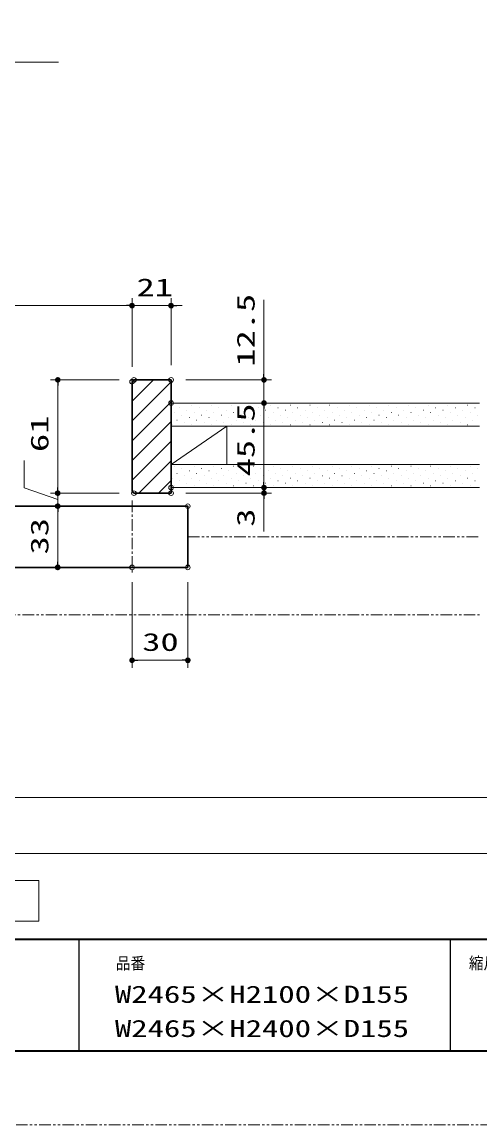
# Model space of a CAD drawing. Units: millimetres, scale not verified. Extents: x -1306 to 1306, y -607 to 607.
# Drawn here: x -253 to -7, y -594 to 0 of the extents above; entities that cross this region are included whole.
import ezdxf
from ezdxf.enums import TextEntityAlignment as Align

# ---------------------------------------------------------------- set-up
doc = ezdxf.new("R2010")
doc.units = ezdxf.units.MM
doc.header["$LTSCALE"] = 5
doc.header["$PDMODE"] = 32
doc.header["$PDSIZE"] = 2.5
doc.linetypes.add('USER1', pattern=[2.5, 1.25, -0.25, 0.25, -0.25, 0.25, -0.25])
doc.linetypes.add('USER3', pattern=[2, 1.25, -0.25, 0.25, -0.25])
for name, color, linetype, lineweight in [('0-1_線(黄)', 2, 'Continuous', 15), ('0-3_陰線', 4, 'USER1', 9), ('0-8_二点鎖線', 4, 'USER1', 9), ('0-C_中心線', 3, 'USER3', 9), ('0-D_線(白)', 7, 'Continuous', 30), ('1-1_寸法線', 3, 'Continuous', 13), ('1-2_ハッチング', 6, 'Continuous', 9), ('1-4_DEFPOINTS', 7, 'Continuous', 5), ('1-5_0', 3, 'Continuous', 25), ('1-7_図面枠', 7, 'Continuous', 35)]:
    doc.layers.add(name, color=color, linetype=linetype, lineweight=lineweight)
doc.styles.add('ＭＳ ゴシック', font='')
doc.styles.get('ＭＳ ゴシック').set_extended_font_data('MS Gothic')

# ---------------------------------------------------------------- blocks, each defined once
blk = doc.blocks.new('_DOT')
at = {"layer": '1-5_0'}
blk.add_line((-2.5, 0), (-5, 0), dxfattribs=at)
for points in [[(0, 0), (-2.5, 0), (-2.48, 0.313)], [(0, 0), (-2.48, -0.313), (-2.5, 0)], [(0, 0), (-2.48, 0.313), (-2.421, 0.622)], [(0, 0), (-2.421, -0.622), (-2.48, -0.313)], [(0, 0), (-2.421, 0.622), (-2.324, 0.92)], [(0, 0), (-2.324, -0.92), (-2.421, -0.622)], [(0, 0), (-2.324, 0.92), (-2.191, 1.204)], [(0, 0), (-2.191, -1.204), (-2.324, -0.92)], [(0, 0), (-2.191, 1.204), (-2.023, 1.469)], [(0, 0), (-2.023, -1.469), (-2.191, -1.204)], [(0, 0), (-2.023, 1.469), (-1.822, 1.711)], [(0, 0), (-1.822, -1.711), (-2.023, -1.469)], [(0, 0), (-1.822, 1.711), (-1.594, 1.926)], [(0, 0), (-1.594, -1.926), (-1.822, -1.711)], [(0, 0), (-1.594, 1.926), (-1.34, 2.111)], [(0, 0), (-1.34, -2.111), (-1.594, -1.926)], [(0, 0), (-1.34, 2.111), (-1.064, 2.262)], [(0, 0), (-1.064, -2.262), (-1.34, -2.111)], [(0, 0), (-1.064, 2.262), (-0.773, 2.378)], [(0, 0), (-0.773, -2.378), (-1.064, -2.262)], [(0, 0), (-0.773, 2.378), (-0.468, 2.456)], [(0, 0), (-0.468, -2.456), (-0.773, -2.378)], [(0, 0), (-0.468, 2.456), (-0.157, 2.495)], [(0, 0), (-0.157, -2.495), (-0.468, -2.456)], [(0, 0), (-0.157, 2.495), (0.157, 2.495)], [(0, 0), (0.157, -2.495), (-0.157, -2.495)], [(0, 0), (0.157, 2.495), (0.468, 2.456)], [(0, 0), (0.468, 2.456), (0.773, 2.378)], [(0, 0), (0.773, 2.378), (1.064, 2.262)], [(0, 0), (1.064, 2.262), (1.34, 2.111)], [(0, 0), (1.34, 2.111), (1.594, 1.926)], [(0, 0), (1.594, 1.926), (1.822, 1.711)], [(0, 0), (1.822, 1.711), (2.023, 1.469)], [(0, 0), (2.023, 1.469), (2.191, 1.204)], [(0, 0), (2.191, 1.204), (2.324, 0.92)], [(0, 0), (2.324, 0.92), (2.421, 0.622)], [(0, 0), (2.421, 0.622), (2.48, 0.313)], [(0, 0), (2.48, 0.313), (2.5, 0)], [(0, 0), (0.468, -2.456), (0.157, -2.495)], [(0, 0), (0.773, -2.378), (0.468, -2.456)], [(0, 0), (1.064, -2.262), (0.773, -2.378)], [(0, 0), (1.34, -2.111), (1.064, -2.262)], [(0, 0), (1.594, -1.926), (1.34, -2.111)], [(0, 0), (1.822, -1.711), (1.594, -1.926)], [(0, 0), (2.023, -1.469), (1.822, -1.711)], [(0, 0), (2.191, -1.204), (2.023, -1.469)], [(0, 0), (2.324, -0.92), (2.191, -1.204)], [(0, 0), (2.421, -0.622), (2.324, -0.92)], [(0, 0), (2.48, -0.313), (2.421, -0.622)], [(0, 0), (2.5, 0), (2.48, -0.313)]]:
    blk.add_solid(points, dxfattribs=at)

msp = doc.modelspace()

# ---------------------------------------------------------------- linework, layer by layer
at = {"layer": '0-1_線(黄)'}
for p, q in [((-1242.578, -21.552), (-233.827, -21.552)), ((-173.223, -205.221), (-7.221, -205.221)), ((-143.223, -217.721), (-173.223, -238.221)), ((-173.223, -217.721), (-7.221, -217.721)), ((-143.223, -217.721), (-143.223, -238.221)), ((-173.223, -238.221), (-7.221, -238.221)), ((-173.223, -250.721), (-7.221, -250.721))]:
    msp.add_line(p, q, dxfattribs=at)
msp.add_lwpolyline([(-345.203, -462.346), (-244.353, -462.346), (-244.353, -484.18), (-345.203, -484.18)], close=True, dxfattribs=at)
at = {"layer": '0-3_陰線'}
msp.add_line((387.036, -594), (-1292.964, -594), dxfattribs=at)
at = {"layer": '0-8_二点鎖線'}
for p, q in [((-164.226, -277.221), (-7.221, -277.221)), ((-328.224, -319.221), (-7.221, -319.221))]:
    msp.add_line(p, q, dxfattribs=at)
at = {"layer": '0-C_中心線'}
msp.add_line((-194.223, -257.721), (-194.223, -297.719), dxfattribs=at)
at = {"layer": '0-D_線(白)'}
for p, q in [((-193.223, -192.721), (-194.223, -193.721)), ((-194.223, -193.721), (-194.223, -252.721)), ((-194.223, -252.721), (-193.223, -253.721)), ((-193.223, -253.721), (-173.223, -253.721)), ((-173.223, -250.721), (-173.173, -250.721))]:
    msp.add_line(p, q, dxfattribs=at)
for points in [[(-173.223, -253.721), (-173.223, -192.721), (-193.223, -192.721)], [(-303.226, -260.721), (-164.226, -260.721), (-164.226, -293.721), (-303.226, -293.721)]]:
    msp.add_lwpolyline(points, dxfattribs=at)
at = {"layer": '1-1_寸法線'}
for p, q in [((-732.22, -152.721), (-197.223, -152.721)), ((-197.223, -152.721), (-200.223, -152.721)), ((-194.223, -185.721), (-194.223, -148.721)), ((-194.223, -185.721), (-194.223, -148.721)), ((-194.223, -152.721), (-173.223, -152.721)), ((-173.223, -184.721), (-173.223, -148.721)), ((-170.223, -152.721), (-167.223, -152.721)), ((-123.223, -189.721), (-123.223, -149.673)), ((-201.223, -192.721), (-238.223, -192.721)), ((-234.223, -195.721), (-234.223, -250.721)), ((-165.223, -192.721), (-119.223, -192.721)), ((-123.223, -205.221), (-123.223, -192.721)), ((-165.223, -205.221), (-119.223, -205.221)), ((-131.223, -205.221), (-127.223, -205.221)), ((-123.223, -208.221), (-123.223, -211.221)), ((-123.223, -208.221), (-123.223, -247.721)), ((-234.223, -250.721), (-234.223, -247.721)), ((-123.223, -247.721), (-123.223, -244.721)), ((-201.223, -253.721), (-238.223, -253.721)), ((-201.223, -253.721), (-238.223, -253.721)), ((-234.223, -253.721), (-234.223, -260.721)), ((-234.223, -253.721), (-234.223, -260.721)), ((-165.223, -250.721), (-119.223, -250.721)), ((-165.223, -250.721), (-119.223, -250.721)), ((-165.223, -253.721), (-119.223, -253.721)), ((-123.223, -250.721), (-123.223, -253.721)), ((-172.226, -260.721), (-238.223, -260.721)), ((-172.226, -260.721), (-238.223, -260.721)), ((-123.223, -256.721), (-123.223, -274.387)), ((-234.223, -263.721), (-234.223, -266.721)), ((-234.223, -263.721), (-234.223, -290.721)), ((-172.226, -293.721), (-238.223, -293.721)), ((-194.223, -301.721), (-194.223, -347.721)), ((-164.226, -301.721), (-164.226, -347.721)), ((-191.223, -343.721), (-167.226, -343.721)), ((-736.22, -417.721), (142.781, -417.721)), ((-753.22, -447.721), (163.781, -447.721))]:
    msp.add_line(p, q, dxfattribs=at)
msp.add_lwpolyline([(-234.223, -257.221), (-252.397, -250.853), (-252.397, -236.186)], dxfattribs=at)
at = {"layer": '1-2_ハッチング'}
for p, q in [((-194.223, -204.254), (-182.69, -192.721)), ((-194.223, -214.86), (-173.223, -193.86)), ((-194.223, -225.467), (-173.223, -204.467)), ((-172.728, -206.389), (-172.678, -206.389)), ((-168.751, -207.715), (-168.701, -207.715)), ((-162.122, -206.389), (-162.072, -206.389)), ((-158.144, -207.715), (-158.094, -207.715)), ((-151.515, -206.389), (-151.465, -206.389)), ((-147.538, -207.715), (-147.488, -207.715)), ((-140.908, -206.389), (-140.858, -206.389)), ((-136.931, -207.715), (-136.881, -207.715)), ((-130.302, -206.389), (-130.252, -206.389)), ((-126.324, -207.715), (-126.274, -207.715)), ((-119.695, -206.389), (-119.645, -206.389)), ((-115.718, -207.715), (-115.668, -207.715)), ((-109.089, -206.389), (-109.039, -206.389)), ((-105.111, -207.715), (-105.061, -207.715)), ((-98.482, -206.389), (-98.432, -206.389)), ((-94.505, -207.715), (-94.455, -207.715)), ((-87.875, -206.389), (-87.825, -206.389)), ((-83.898, -207.715), (-83.848, -207.715)), ((-77.269, -206.389), (-77.219, -206.389)), ((-73.291, -207.715), (-73.241, -207.715)), ((-66.662, -206.389), (-66.612, -206.389)), ((-62.685, -207.715), (-62.635, -207.715)), ((-56.056, -206.389), (-56.006, -206.389)), ((-52.078, -207.715), (-52.028, -207.715)), ((-45.449, -206.389), (-45.399, -206.389)), ((-41.472, -207.715), (-41.422, -207.715)), ((-34.842, -206.389), (-34.792, -206.389)), ((-30.865, -207.715), (-30.815, -207.715)), ((-24.236, -206.389), (-24.186, -206.389)), ((-20.258, -207.715), (-20.208, -207.715)), ((-13.629, -206.389), (-13.579, -206.389)), ((-9.652, -207.715), (-9.602, -207.715)), ((-171.402, -210.367), (-171.352, -210.367)), ((-167.425, -211.692), (-167.375, -211.692)), ((-164.773, -209.041), (-164.723, -209.041)), ((-163.447, -213.018), (-163.397, -213.018)), ((-160.796, -210.367), (-160.746, -210.367)), ((-156.818, -211.692), (-156.768, -211.692)), ((-154.167, -209.041), (-154.117, -209.041)), ((-152.841, -213.018), (-152.791, -213.018)), ((-150.189, -210.367), (-150.139, -210.367)), ((-146.212, -211.692), (-146.162, -211.692)), ((-143.56, -209.041), (-143.51, -209.041)), ((-142.234, -213.018), (-142.184, -213.018)), ((-139.583, -210.367), (-139.533, -210.367)), ((-135.605, -211.692), (-135.555, -211.692)), ((-132.954, -209.041), (-132.904, -209.041)), ((-131.628, -213.018), (-131.578, -213.018)), ((-128.976, -210.367), (-128.926, -210.367)), ((-124.999, -211.692), (-124.949, -211.692)), ((-122.347, -209.041), (-122.297, -209.041)), ((-121.021, -213.018), (-120.971, -213.018)), ((-118.369, -210.367), (-118.319, -210.367)), ((-114.392, -211.692), (-114.342, -211.692)), ((-111.74, -209.041), (-111.69, -209.041)), ((-110.414, -213.018), (-110.364, -213.018)), ((-107.763, -210.367), (-107.713, -210.367)), ((-103.785, -211.692), (-103.735, -211.692)), ((-101.134, -209.041), (-101.084, -209.041)), ((-99.808, -213.018), (-99.758, -213.018)), ((-97.156, -210.367), (-97.106, -210.367)), ((-93.179, -211.692), (-93.129, -211.692)), ((-90.527, -209.041), (-90.477, -209.041)), ((-89.201, -213.018), (-89.151, -213.018)), ((-86.55, -210.367), (-86.5, -210.367)), ((-82.572, -211.692), (-82.522, -211.692)), ((-79.92, -209.041), (-79.87, -209.041)), ((-78.595, -213.018), (-78.545, -213.018)), ((-75.943, -210.367), (-75.893, -210.367)), ((-71.966, -211.692), (-71.916, -211.692)), ((-69.314, -209.041), (-69.264, -209.041)), ((-67.988, -213.018), (-67.938, -213.018)), ((-65.336, -210.367), (-65.286, -210.367)), ((-61.359, -211.692), (-61.309, -211.692)), ((-58.707, -209.041), (-58.657, -209.041)), ((-57.381, -213.018), (-57.331, -213.018)), ((-54.73, -210.367), (-54.68, -210.367)), ((-50.752, -211.692), (-50.702, -211.692)), ((-48.101, -209.041), (-48.051, -209.041)), ((-46.775, -213.018), (-46.725, -213.018)), ((-44.123, -210.367), (-44.073, -210.367)), ((-40.146, -211.692), (-40.096, -211.692)), ((-37.494, -209.041), (-37.444, -209.041)), ((-36.168, -213.018), (-36.118, -213.018)), ((-33.517, -210.367), (-33.467, -210.367)), ((-29.539, -211.692), (-29.489, -211.692)), ((-26.887, -209.041), (-26.837, -209.041)), ((-25.562, -213.018), (-25.512, -213.018)), ((-22.91, -210.367), (-22.86, -210.367)), ((-18.933, -211.692), (-18.883, -211.692)), ((-16.281, -209.041), (-16.231, -209.041)), ((-14.955, -213.018), (-14.905, -213.018)), ((-12.303, -210.367), (-12.253, -210.367)), ((-8.326, -211.692), (-8.276, -211.692)), ((-194.223, -236.074), (-173.223, -215.074)), ((-172.728, -216.996), (-172.678, -216.996)), ((-170.077, -214.344), (-170.027, -214.344)), ((-166.099, -215.67), (-166.049, -215.67)), ((-162.122, -216.996), (-162.072, -216.996)), ((-159.47, -214.344), (-159.42, -214.344)), ((-155.493, -215.67), (-155.443, -215.67)), ((-151.515, -216.996), (-151.465, -216.996)), ((-148.863, -214.344), (-148.813, -214.344)), ((-144.886, -215.67), (-144.836, -215.67)), ((-140.908, -216.996), (-140.858, -216.996)), ((-138.257, -214.344), (-138.207, -214.344)), ((-134.279, -215.67), (-134.229, -215.67)), ((-130.302, -216.996), (-130.252, -216.996)), ((-127.65, -214.344), (-127.6, -214.344)), ((-123.673, -215.67), (-123.623, -215.67)), ((-119.695, -216.996), (-119.645, -216.996)), ((-117.044, -214.344), (-116.994, -214.344)), ((-113.066, -215.67), (-113.016, -215.67)), ((-109.089, -216.996), (-109.039, -216.996)), ((-106.437, -214.344), (-106.387, -214.344)), ((-102.46, -215.67), (-102.41, -215.67)), ((-98.482, -216.996), (-98.432, -216.996)), ((-95.83, -214.344), (-95.78, -214.344)), ((-91.853, -215.67), (-91.803, -215.67)), ((-87.875, -216.996), (-87.825, -216.996)), ((-85.224, -214.344), (-85.174, -214.344)), ((-81.246, -215.67), (-81.196, -215.67)), ((-77.269, -216.996), (-77.219, -216.996)), ((-74.617, -214.344), (-74.567, -214.344)), ((-70.64, -215.67), (-70.59, -215.67)), ((-66.662, -216.996), (-66.612, -216.996)), ((-64.011, -214.344), (-63.961, -214.344)), ((-60.033, -215.67), (-59.983, -215.67)), ((-56.056, -216.996), (-56.006, -216.996)), ((-53.404, -214.344), (-53.354, -214.344)), ((-49.427, -215.67), (-49.377, -215.67)), ((-45.449, -216.996), (-45.399, -216.996)), ((-42.797, -214.344), (-42.747, -214.344)), ((-38.82, -215.67), (-38.77, -215.67)), ((-34.842, -216.996), (-34.792, -216.996)), ((-32.191, -214.344), (-32.141, -214.344)), ((-28.213, -215.67), (-28.163, -215.67)), ((-24.236, -216.996), (-24.186, -216.996)), ((-21.584, -214.344), (-21.534, -214.344)), ((-17.607, -215.67), (-17.557, -215.67)), ((-13.629, -216.996), (-13.579, -216.996)), ((-10.978, -214.344), (-10.928, -214.344)), ((-194.223, -246.68), (-173.223, -225.68)), ((-190.657, -253.721), (-173.223, -236.287)), ((-171.402, -239.113), (-171.352, -239.113)), ((-170.077, -243.09), (-170.027, -243.09)), ((-167.425, -240.439), (-167.375, -240.439)), ((-163.447, -241.764), (-163.397, -241.764)), ((-160.796, -239.113), (-160.746, -239.113)), ((-159.47, -243.09), (-159.42, -243.09)), ((-156.818, -240.439), (-156.768, -240.439)), ((-152.841, -241.764), (-152.791, -241.764)), ((-150.189, -239.113), (-150.139, -239.113)), ((-148.863, -243.09), (-148.813, -243.09)), ((-146.212, -240.439), (-146.162, -240.439)), ((-142.234, -241.764), (-142.184, -241.764)), ((-139.583, -239.113), (-139.533, -239.113)), ((-138.257, -243.09), (-138.207, -243.09)), ((-135.605, -240.439), (-135.555, -240.439)), ((-131.628, -241.764), (-131.578, -241.764)), ((-128.976, -239.113), (-128.926, -239.113)), ((-127.65, -243.09), (-127.6, -243.09)), ((-124.999, -240.439), (-124.949, -240.439)), ((-121.021, -241.764), (-120.971, -241.764)), ((-118.369, -239.113), (-118.319, -239.113)), ((-117.044, -243.09), (-116.994, -243.09)), ((-114.392, -240.439), (-114.342, -240.439)), ((-110.414, -241.764), (-110.364, -241.764)), ((-107.763, -239.113), (-107.713, -239.113)), ((-106.437, -243.09), (-106.387, -243.09)), ((-103.785, -240.439), (-103.735, -240.439)), ((-99.808, -241.764), (-99.758, -241.764)), ((-97.156, -239.113), (-97.106, -239.113)), ((-95.83, -243.09), (-95.78, -243.09)), ((-93.179, -240.439), (-93.129, -240.439)), ((-89.201, -241.764), (-89.151, -241.764)), ((-86.55, -239.113), (-86.5, -239.113)), ((-85.224, -243.09), (-85.174, -243.09)), ((-82.572, -240.439), (-82.522, -240.439)), ((-78.595, -241.764), (-78.545, -241.764)), ((-75.943, -239.113), (-75.893, -239.113)), ((-74.617, -243.09), (-74.567, -243.09)), ((-71.966, -240.439), (-71.916, -240.439)), ((-67.988, -241.764), (-67.938, -241.764)), ((-65.336, -239.113), (-65.286, -239.113)), ((-64.011, -243.09), (-63.961, -243.09)), ((-61.359, -240.439), (-61.309, -240.439)), ((-57.381, -241.764), (-57.331, -241.764)), ((-54.73, -239.113), (-54.68, -239.113)), ((-53.404, -243.09), (-53.354, -243.09)), ((-50.752, -240.439), (-50.702, -240.439)), ((-46.775, -241.764), (-46.725, -241.764)), ((-44.123, -239.113), (-44.073, -239.113)), ((-42.797, -243.09), (-42.747, -243.09)), ((-40.146, -240.439), (-40.096, -240.439)), ((-36.168, -241.764), (-36.118, -241.764)), ((-33.517, -239.113), (-33.467, -239.113)), ((-32.191, -243.09), (-32.141, -243.09)), ((-29.539, -240.439), (-29.489, -240.439)), ((-25.562, -241.764), (-25.512, -241.764)), ((-22.91, -239.113), (-22.86, -239.113)), ((-21.584, -243.09), (-21.534, -243.09)), ((-18.933, -240.439), (-18.883, -240.439)), ((-14.955, -241.764), (-14.905, -241.764)), ((-12.303, -239.113), (-12.253, -239.113)), ((-10.978, -243.09), (-10.928, -243.09)), ((-8.326, -240.439), (-8.276, -240.439)), ((-180.05, -253.721), (-173.223, -246.893)), ((-172.728, -245.742), (-172.678, -245.742)), ((-168.751, -247.068), (-168.701, -247.068)), ((-166.099, -244.416), (-166.049, -244.416)), ((-164.773, -248.394), (-164.723, -248.394)), ((-162.122, -245.742), (-162.072, -245.742)), ((-158.144, -247.068), (-158.094, -247.068)), ((-155.493, -244.416), (-155.443, -244.416)), ((-154.167, -248.394), (-154.117, -248.394)), ((-151.515, -245.742), (-151.465, -245.742)), ((-147.538, -247.068), (-147.488, -247.068)), ((-144.886, -244.416), (-144.836, -244.416)), ((-143.56, -248.394), (-143.51, -248.394)), ((-140.908, -245.742), (-140.858, -245.742)), ((-136.931, -247.068), (-136.881, -247.068)), ((-134.279, -244.416), (-134.229, -244.416)), ((-132.954, -248.394), (-132.904, -248.394)), ((-130.302, -245.742), (-130.252, -245.742)), ((-126.324, -247.068), (-126.274, -247.068)), ((-123.673, -244.416), (-123.623, -244.416)), ((-122.347, -248.394), (-122.297, -248.394)), ((-119.695, -245.742), (-119.645, -245.742)), ((-115.718, -247.068), (-115.668, -247.068)), ((-113.066, -244.416), (-113.016, -244.416)), ((-111.74, -248.394), (-111.69, -248.394)), ((-109.089, -245.742), (-109.039, -245.742)), ((-105.111, -247.068), (-105.061, -247.068)), ((-102.46, -244.416), (-102.41, -244.416)), ((-101.134, -248.394), (-101.084, -248.394)), ((-98.482, -245.742), (-98.432, -245.742)), ((-94.505, -247.068), (-94.455, -247.068)), ((-91.853, -244.416), (-91.803, -244.416)), ((-90.527, -248.394), (-90.477, -248.394)), ((-87.875, -245.742), (-87.825, -245.742)), ((-83.898, -247.068), (-83.848, -247.068)), ((-81.246, -244.416), (-81.196, -244.416)), ((-79.92, -248.394), (-79.87, -248.394)), ((-77.269, -245.742), (-77.219, -245.742)), ((-73.291, -247.068), (-73.241, -247.068)), ((-70.64, -244.416), (-70.59, -244.416)), ((-69.314, -248.394), (-69.264, -248.394)), ((-66.662, -245.742), (-66.612, -245.742)), ((-62.685, -247.068), (-62.635, -247.068)), ((-60.033, -244.416), (-59.983, -244.416)), ((-58.707, -248.394), (-58.657, -248.394)), ((-56.056, -245.742), (-56.006, -245.742)), ((-52.078, -247.068), (-52.028, -247.068)), ((-49.427, -244.416), (-49.377, -244.416)), ((-48.101, -248.394), (-48.051, -248.394)), ((-45.449, -245.742), (-45.399, -245.742)), ((-41.472, -247.068), (-41.422, -247.068)), ((-38.82, -244.416), (-38.77, -244.416)), ((-37.494, -248.394), (-37.444, -248.394)), ((-34.842, -245.742), (-34.792, -245.742)), ((-30.865, -247.068), (-30.815, -247.068)), ((-28.213, -244.416), (-28.163, -244.416)), ((-26.887, -248.394), (-26.837, -248.394)), ((-24.236, -245.742), (-24.186, -245.742)), ((-20.258, -247.068), (-20.208, -247.068)), ((-17.607, -244.416), (-17.557, -244.416)), ((-16.281, -248.394), (-16.231, -248.394)), ((-13.629, -245.742), (-13.579, -245.742)), ((-9.652, -247.068), (-9.602, -247.068)), ((-171.402, -249.719), (-171.352, -249.719)), ((-160.796, -249.719), (-160.746, -249.719)), ((-150.189, -249.719), (-150.139, -249.719)), ((-139.583, -249.719), (-139.533, -249.719)), ((-128.976, -249.719), (-128.926, -249.719)), ((-118.369, -249.719), (-118.319, -249.719)), ((-107.763, -249.719), (-107.713, -249.719)), ((-97.156, -249.719), (-97.106, -249.719)), ((-86.55, -249.719), (-86.5, -249.719)), ((-75.943, -249.719), (-75.893, -249.719)), ((-65.336, -249.719), (-65.286, -249.719)), ((-54.73, -249.719), (-54.68, -249.719)), ((-44.123, -249.719), (-44.073, -249.719)), ((-33.517, -249.719), (-33.467, -249.719)), ((-22.91, -249.719), (-22.86, -249.719)), ((-12.303, -249.719), (-12.253, -249.719))]:
    msp.add_line(p, q, dxfattribs=at)
at = {"layer": '1-4_DEFPOINTS'}
for p in [(-194.223, -152.721), (-173.223, -152.721), (-194.223, -193.721), (-193.223, -192.721), (-173.223, -192.721), (-173.223, -192.721), (-173.223, -205.221), (-123.223, -205.221), (-123.223, -205.221), (-173.223, -250.721), (-123.223, -250.721), (-234.223, -253.721), (-193.223, -253.721), (-173.223, -253.721), (-123.223, -253.721), (-234.223, -260.721), (-164.226, -260.721), (-234.223, -293.721), (-194.223, -293.721), (-164.226, -293.721), (-164.226, -293.721), (-164.226, -343.721)]:
    msp.add_point(p, dxfattribs=at)
at = {"layer": '1-5_0', "color": 7}
for p, q in [((-222.964, -494), (-222.964, -554)), ((-22.964, -494), (-22.964, -554))]:
    msp.add_line(p, q, dxfattribs=at)
at = {"layer": '1-7_図面枠'}
msp.add_line((-1252.964, -494), (347.036, -494), dxfattribs=at)
msp.add_lwpolyline([(-1252.964, -554), (347.036, -554), (347.036, 554), (-1252.964, 554)], close=True, dxfattribs=at)

# ---------------------------------------------------------------- block references
at = {"layer": '1-1_寸法線', "xscale": 0.6, "yscale": 0.6}
for p in [(-194.223, -152.721), (-194.223, -152.721), (-164.226, -343.721)]:
    msp.add_blockref('_DOT', p, dxfattribs=at)
for p, rotation in [((-173.223, -152.721), 180), ((-123.223, -192.721), 270), ((-234.223, -192.721), 90), ((-123.223, -205.221), 90), ((-123.223, -205.221), 90), ((-123.223, -250.721), 270), ((-123.223, -250.721), 270), ((-234.223, -253.721), 270), ((-234.223, -253.721), 270), ((-123.223, -253.721), 90), ((-234.223, -260.721), 90), ((-234.223, -260.721), 90), ((-234.223, -293.721), 270), ((-194.223, -343.721), 180)]:
    msp.add_blockref('_DOT', p, dxfattribs=dict(at, rotation=rotation))

# ---------------------------------------------------------------- texts
at = {"layer": '1-1_寸法線', "style": 'ＭＳ ゴシック', "width": 1.5}
for s, p in [('21', (-191.818, -150.571)), ('30', (-188.748, -341.571))]:
    msp.add_text(s, height=9.604, dxfattribs=at).set_placement(p, align=Align.BOTTOM_LEFT)
for s, p in [('12.5', (-125.373, -185.578)), ('45.5', (-125.373, -244.637)), ('61', (-236.373, -231.554)), ('3', (-125.373, -271.816)), ('33', (-236.373, -286.744))]:
    msp.add_text(s, height=9.604, rotation=90, dxfattribs=at).set_placement(p, align=Align.BOTTOM_LEFT)
at = {"layer": '1-7_図面枠', "style": 'ＭＳ ゴシック'}
for s, height, width, p in [('品番', 6.452, 0.9, (-202.964, -512.073)), ('縮尺', 6.452, 0.9, (-12.964, -512.038)), ('W2465×H2100×D155', 9.236, 1.4, (-203.459, -531.009)), ('W2465×H2400×D155', 9.236, 1.4, (-203.459, -549.415))]:
    msp.add_text(s, height=height, dxfattribs=dict(at, width=width)).set_placement(p, align=Align.BOTTOM_LEFT)

doc.saveas('drawing.dxf')
